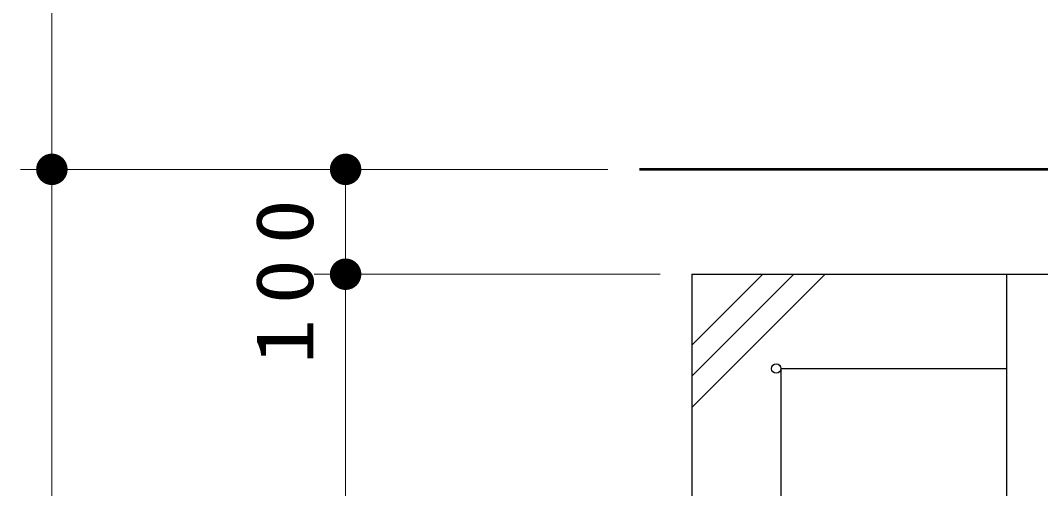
# Model space of a CAD drawing. Units: millimetres on the paper, scale 1:30. Extents: x -365 to 0, y 0 to 257.
# Drawn here: x -176.92 to -144.51, y 115.9 to 130.79 of the extents above; entities that cross this region are included whole.
import ezdxf

# ---------------------------------------------------------------- set-up
doc = ezdxf.new("R2010")
doc.units = ezdxf.units.MM
doc.layers.add('1_30', color=190, linetype='Continuous', lineweight=25)
doc.styles.add('ＭＳ ゴシック', font='')
doc.styles.get('ＭＳ ゴシック').set_extended_font_data('MS Gothic')

# ---------------------------------------------------------------- blocks, each defined once
blk = doc.blocks.new('filled_dot')
at = {"color": 0, "linetype": 'Continuous', "lineweight": -2, "const_width": 1.25}
blk.add_lwpolyline([(-0.625, 0, 1), (0.625, 0, 1)], format="xyb", close=True, dxfattribs=at)

msp = doc.modelspace()

# ---------------------------------------------------------------- linework, layer by layer
at = {"layer": '1_30', "color": 7, "lineweight": 13}
for p, q in [((-175.924, 126.05), (-175.924, 207.216)), ((-158.257, 126.05), (-176.924, 126.05)), ((-158.257, 126.05), (-176.924, 126.05)), ((-175.924, 97.716), (-175.924, 126.05)), ((-166.591, 122.716), (-166.591, 126.05)), ((-156.591, 122.716), (-167.591, 122.716)), ((-166.591, 104.383), (-166.591, 122.716)), ((-155.591, 120.463), (-153.338, 122.716)), ((-155.591, 119.474), (-152.348, 122.716)), ((-155.591, 118.484), (-151.358, 122.716))]:
    msp.add_line(p, q, dxfattribs=at)
at = {"layer": '1_30', "color": 4, "lineweight": 50}
msp.add_line((-143.924, 126.05), (-157.257, 126.05), dxfattribs=at)
at = {"layer": '1_30', "color": 7}
for p, q in [((-155.591, 122.716), (-155.591, 104.383)), ((-155.591, 122.716), (-143.924, 122.716)), ((-145.591, 122.716), (-145.591, 104.383)), ((-152.757, 119.716), (-145.591, 119.716)), ((-152.757, 119.716), (-152.757, 107.383))]:
    msp.add_line(p, q, dxfattribs=at)
msp.add_circle((-152.907, 119.716), 0.15, dxfattribs=at)

# ---------------------------------------------------------------- block references
at = {"layer": '1_30', "color": 7, "lineweight": 13, "xscale": 0.4, "yscale": 0.4}
for p, rotation in [((-175.924, 126.05), 270), ((-175.924, 126.05), 90), ((-166.591, 126.05), 270), ((-166.591, 122.716), 270), ((-166.591, 122.716), 90)]:
    msp.add_blockref('filled_dot', p, dxfattribs=dict(at, rotation=rotation))

# ---------------------------------------------------------------- texts
at = {"layer": '1_30', "color": 7, "insert": (-167.591, 122.716), "char_height": 1.833, "attachment_point": 8, "rotation": 90, "style": 'ＭＳ ゴシック'}
msp.add_mtext('\\T1.33;\\W1.15;100', dxfattribs=at)

doc.saveas('drawing.dxf')
